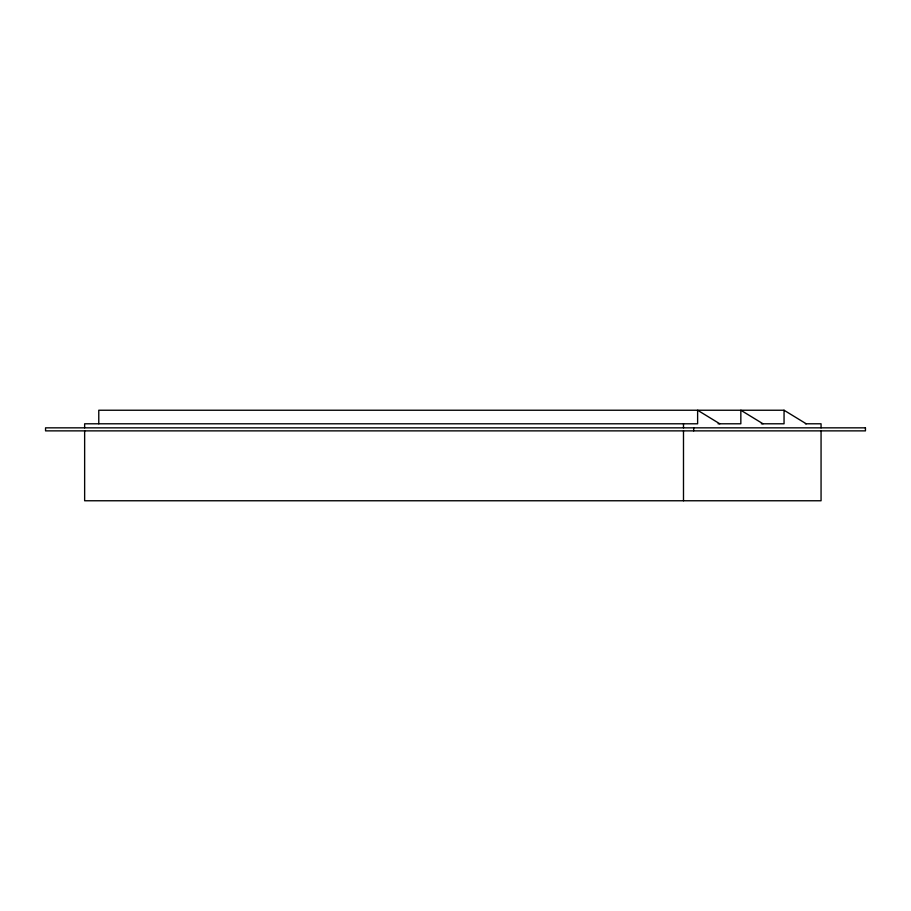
<?xml version="1.0" encoding="UTF-8"?>
<svg xmlns="http://www.w3.org/2000/svg" width="911" height="911" viewBox="0 0 911 911"><rect width="100%" height="100%" fill="white"/><g stroke="black" fill="none" stroke-linecap="round" stroke-linejoin="round"><path stroke-width="1.37" d="M806.224 423.786L784.052 410.235L98.775 410.235L98.775 423.786M718.084 423.786L740.837 423.786L740.837 410.235L763.008 423.786M761.3 423.786L784.052 423.786L784.052 410.235M805.415 423.786L821.062 423.786L821.062 427.84M719.781 423.786L697.621 410.235L697.621 423.786L84.643 423.786L84.643 427.84M821.062 430.869L821.062 500.765L84.643 500.765L84.643 430.869M693.681 427.84L693.681 430.869M683.489 423.786L683.489 427.84M683.489 430.869L683.489 500.765M865.45 427.84L45.55 427.84L45.55 430.869L865.45 430.869L865.45 427.84"/></g></svg>
